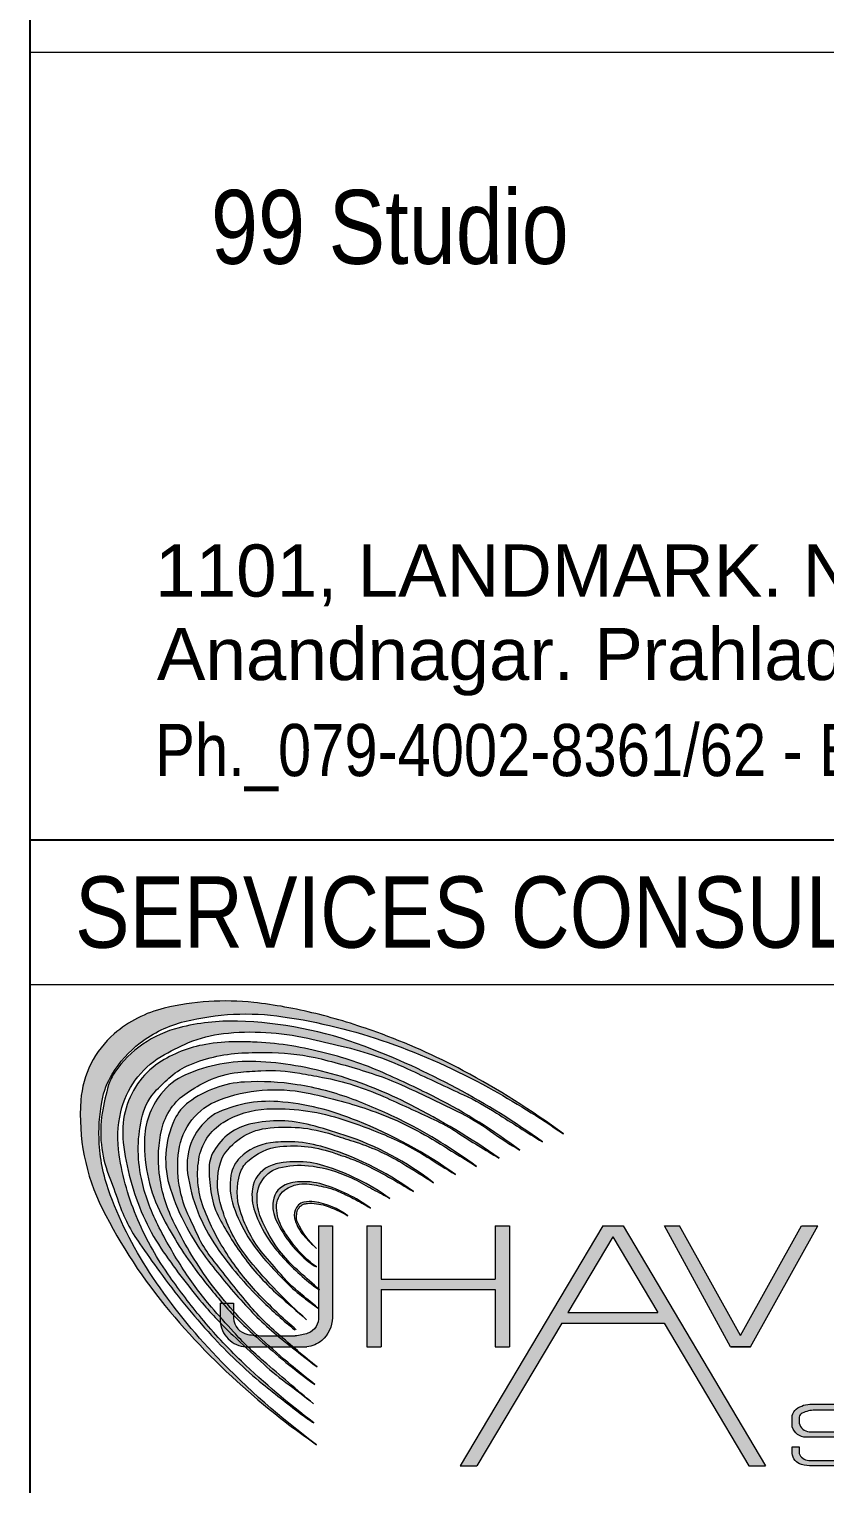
# Model space of a CAD drawing. Header units: millimetres. Extents: x 1112055 to 3390982, y -148532 to 766891.
# Drawn here: x 2366355 to 2370397, y 325210 to 332597 of the extents above; entities that cross this region are included whole.
import ezdxf

# ---------------------------------------------------------------- set-up
doc = ezdxf.new("R2010")
doc.units = ezdxf.units.MM
doc.layers.add('B TITLE BLOCK', color=250, linetype='Continuous', lineweight=0)
doc.layers.add('P_TITLE BLOCK TEXT', color=7, linetype='Continuous', lineweight=9)
doc.layers.add('FORMAT TEXT', color=7, linetype='Continuous')
doc.styles.add('SWINC', font='swissc.ttf')

msp = doc.modelspace()

# ---------------------------------------------------------------- hatches: boundary and pattern name
at = {"layer": 'P_TITLE BLOCK TEXT'}
h = msp.add_hatch(color=132, dxfattribs=at)
edge = h.paths.add_edge_path()
edge.add_arc((2366694.367027244, 323789.1583150023), 3983.460193533104, 53.40738024925768, 62.06814965141446)
edge.add_arc((2366940.301941746, 324253.024812797), 3458.430565851211, 62.06814965141255, 70.03317482809845)
edge.add_arc((2367054.212112738, 324566.555160007), 3124.848783258547, 70.03317482809624, 75.97859343030217)
edge.add_arc((2367241.559465906, 325316.7701676922), 2351.594886733707, 75.97859343029504, 83.7960061142994)
edge.add_arc((2367351.621572444, 326329.2517358941), 1333.1487206323, 83.79600611433271, 103.4628344697669)
edge.add_arc((2367181.63241636, 327039.3363484264), 603.0004684687026, 103.4628344698398, 130.8945988032239)
edge.add_arc((2367109.979457642, 327122.0705447602), 493.5514221663231, 130.8945988031885, 175.7468558291773)
edge.add_arc((2367669.375014667, 327080.469406942), 1054.491743312077, 175.746855829192, 206.5994891066179)
edge.add_arc((2369114.809383646, 327804.2729004358), 2671.022600495605, 206.5994891066208, 220.0351460704732)
edge.add_arc((2369905.798164763, 328468.8185514398), 3704.117065735641, 220.0351460704701, 229.4516176688158)
edge.add_arc((2370083.264028119, 328676.2494355321), 3977.10370338756, 229.451617668814, 235.2209120167644)
edge.add_arc((2370181.311063085, 328605.5925672086), 3976.832745074115, 223.75051035085, 233.4797225032668, ccw=False)
edge.add_arc((2369512.55823053, 327965.389587267), 3051.041080295484, 214.0067101927376, 223.7505103507841, ccw=False)
edge.add_arc((2368659.048627819, 327389.5446433934), 2021.441137930228, 200.6184789275923, 214.0067101927408, ccw=False)
edge.add_arc((2367602.719831803, 326992.1078869374), 892.8196333248831, 183.5449206794397, 200.6184789276088, ccw=False)
edge.add_arc((2367599.979232876, 326991.9381079256), 890.0737805561496, 169.3544634026401, 183.5449206794448, ccw=False)
edge.add_arc((2367120.180260644, 327082.1247857596), 401.8722948823189, 148.6346277784486, 169.3544634026329, ccw=False)
edge.add_arc((2367271.855373067, 326989.6676776243), 579.5057843296406, 127.5536660419794, 148.6346277784788, ccw=False)
edge.add_arc((2367293.122969399, 326962.0048937468), 614.399053971752, 103.94398023848731, 127.5536660419516, ccw=False)
edge.add_arc((2367456.893344015, 326302.4111044822), 1294.020053079352, 81.67138494385972, 103.9439802384972, ccw=False)
edge.add_arc((2367229.737404414, 324750.7392532551), 2862.230930090885, 70.63499127281801, 81.67138494385239, ccw=False)
edge.add_arc((2367064.982332143, 324281.9783179362), 3359.102189393192, 61.11113101054349, 70.6349912728283, ccw=False)
edge.add_arc((2366496.466927418, 323251.6413909812), 4535.879121727085, 55.4482390634318, 61.11113101054292, ccw=False)
h = msp.add_hatch(color=132, dxfattribs=at)
edge = h.paths.add_edge_path()
edge.add_arc((2366671.198853869, 323763.9242873878), 3922.043682215368, 54.2476176802861, 69.31180215863084)
edge.add_arc((2367358.495620679, 325583.936115879), 1976.58232265657, 69.31180215862862, 88.41161020678418)
edge.add_arc((2367383.342360636, 326479.9684488527), 1080.205559111655, 88.41161020676854, 104.299162341918)
edge.add_arc((2367257.002842518, 326975.6484019036), 568.6781505642957, 104.2991623419577, 145.1882889090288)
edge.add_arc((2367031.202763588, 327144.028982295), 287.315477425588, 147.0513518631134, 161.3344706506114)
edge.add_arc((2367802.585049858, 326920.8561517097), 1090.126543038868, 163.1975336048336, 170.9660011900473)
edge.add_arc((2367322.199208678, 326997.2340293514), 603.7068306457809, 170.9660011900535, 201.0952379920816)
edge.add_arc((2363318.985103677, 325452.9045113432), 3687.059631258864, 18.79786891564919, 21.095237992080513, ccw=False)
edge.add_arc((2367599.198875694, 326909.8304869352), 834.318834698895, 198.7978689156404, 215.0918986736582)
edge.add_arc((2377124.700755683, 333602.4534062278), 12475.89895105407, 215.091898673657, 215.8857887100316)
edge.add_arc((2369985.783412572, 328437.4371374868), 3664.455602311793, 215.8857887100279, 222.4444580678758)
edge.add_arc((2369135.088495908, 327659.4346066071), 2511.646086702557, 222.444458067876, 230.6113169813304)
edge.add_arc((2371039.893643504, 329979.3164259865), 5513.334662518874, 230.6113169813325, 233.3279145232606)
edge.add_arc((2368347.894243541, 326364.0475720576), 1005.893076036915, 233.3279145232798, 237.0330179159908)
edge.add_arc((2370493.10238084, 329045.0170447571), 4435.633177692659, 226.396320609743, 232.62480690978862, ccw=False)
edge.add_arc((2369127.345388525, 327611.015323871), 2455.316764194065, 219.3977118789385, 226.3963206098008, ccw=False)
edge.add_arc((2370186.292562674, 328480.7735189908), 3825.662864871654, 215.4741100902666, 219.3977118789339, ccw=False)
edge.add_arc((2368347.843076901, 327170.6732351247), 1568.173271201242, 203.2559197460728, 215.4741100902674, ccw=False)
edge.add_arc((2368160.908480119, 327090.3369141751), 1364.707136578497, 188.8184660672456, 203.2559197460744, ccw=False)
edge.add_arc((2367377.979991009, 326968.8747872829), 572.4129567869534, 166.8091135261326, 188.8184660672515, ccw=False)
edge.add_arc((2367256.025621489, 326997.4584618501), 447.1536469674936, 121.1077422017205, 166.8091135260995, ccw=False)
edge.add_arc((2367564.416958469, 326486.3884531991), 1044.060482625777, 112.4718728956214, 121.10774220173971, ccw=False)
edge.add_arc((2367416.303322772, 326844.4634891145), 656.5616046743648, 96.52507807220661, 112.4718728955431, ccw=False)
edge.add_arc((2367486.236758317, 326233.0450371825), 1271.966519154811, 77.10621375622361, 96.52507807220258, ccw=False)
edge.add_arc((2351275.508870267, 255417.9998311159), 73918.77185977327, 76.96954675787367, 77.10621375622361, ccw=False)
edge.add_arc((2367550.247251858, 325741.0870890351), 1737.031018516028, 64.59019371594559, 76.96954675787362, ccw=False)
edge.add_arc((2378920.577793853, 349676.3741813045), 24761.69319274042, 244.5901937159455, 245.2703384407892)
edge.add_arc((2367997.851163688, 325961.0105462101), 1348.159916429496, 57.15566881064939, 65.27033844077931, ccw=False)
edge.add_arc((2374741.870267474, 336407.9193227268), 11086.45695169324, 237.1556688106475, 238.5822244072819)
h = msp.add_hatch(color=132, dxfattribs=at)
edge = h.paths.add_edge_path()
edge.add_arc((2367096.120390289, 324578.5215071851), 2911.775350839467, 53.01612924513843, 62.88470590878565)
edge.add_arc((2366165.486715557, 322761.1002862614), 4953.612496852618, 62.88470590886767, 66.31099627690693)
edge.add_arc((2367433.440198527, 325651.0858184135), 1797.709708267341, 66.31099627691509, 76.9171029981941)
edge.add_arc((2367432.758432666, 325862.9458043157), 1592.245689761562, 75.16724703513815, 87.92433128887261)
edge.add_arc((2367422.659236271, 325584.2943191036), 1871.080128047284, 87.92433128887251, 90.44793256673738)
edge.add_arc((2367415.829332381, 326457.9005799141), 997.4471693601369, 90.44793256671844, 99.46315152081395)
edge.add_arc((2367352.68831576, 326836.7128676497), 613.4087112270604, 99.46315152081914, 123.6125298632298)
edge.add_arc((2367230.243253507, 327020.9200927371), 392.218532781908, 123.6125298633053, 145.7118384992442)
edge.add_arc((2367267.940594546, 326995.2161221629), 437.8450998726177, 145.7118384992209, 186.6728121483949)
edge.add_arc((2368130.546158474, 327096.1340398244), 1306.333893721601, 186.6728121483796, 203.6550427976609)
edge.add_arc((2367893.141329969, 326992.1427046626), 1047.152007033456, 203.6550427976902, 213.9289290409071)
edge.add_arc((2369696.86493325, 328205.5170561447), 3221.018643666438, 213.9289290409087, 220.1424188926592)
edge.add_arc((2368720.407103832, 327382.0269030012), 1943.675336275264, 220.1424188926511, 226.815272252253)
edge.add_arc((2213942.723345986, 162472.4689823026), 224222.8422631441, 46.765628140033584, 46.81527225225312, ccw=False)
edge.add_arc((2368506.264575551, 326868.1787727185), 1422.538090449784, 226.7656281400085, 233.4091527490843)
edge.add_arc((2364299.005986194, 321201.2092334444), 5635.476403496908, 51.60004897864178, 53.40915274908309, ccw=False)
edge.add_arc((2385263.287947782, 346386.269113183), 27135.19152041264, 229.2381174641755, 229.9402789040416, ccw=False)
edge.add_arc((2368701.248543315, 327173.1353547949), 1768.960857329216, 222.3327286225255, 229.2381174643248, ccw=False)
edge.add_arc((2372595.223098649, 330720.4476955814), 7036.451975558901, 220.9611253449949, 222.332728622525, ccw=False)
edge.add_arc((2368538.587004633, 327198.8971506439), 1664.5235843922, 212.7878394635956, 220.9611253449969, ccw=False)
edge.add_arc((2369275.230043101, 327673.4099433967), 2540.768616690681, 206.8507668105024, 212.7878394635885, ccw=False)
edge.add_arc((2367878.790487826, 326966.4638418008), 975.5797392282301, 192.1376993457801, 206.8507668105005, ccw=False)
edge.add_arc((2367610.978045257, 326908.8654895811), 701.6434791759563, 165.7026492173356, 192.137699345802, ccw=False)
edge.add_arc((2367209.446534163, 327011.1948164824), 287.2778851134993, 135.9985851138325, 165.702649217316, ccw=False)
edge.add_arc((2367854.889671484, 326387.8668205796), 1184.570832814299, 131.2171625217567, 135.9985851138116, ccw=False)
edge.add_arc((2367303.088977143, 327017.8028463138), 347.1322363702043, 112.3874090602524, 131.2171625218077, ccw=False)
edge.add_arc((2367479.753913883, 326588.9140921463), 810.9814180404866, 91.89429604946292, 112.38740906022659, ccw=False)
edge.add_arc((2367538.478621359, 324813.3458786782), 2587.520489368534, 88.85882096968459, 91.89429604946218, ccw=False)
edge.add_arc((2367567.34641948, 326262.5350342579), 1138.043839535631, 76.24362541447539, 88.85882096968322, ccw=False)
edge.add_arc((2366987.533133427, 323894.1750421402), 3576.344989708665, 71.62296314053322, 76.2436254144788, ccw=False)
edge.add_arc((2367693.493643398, 326019.213804306), 1337.110749537501, 65.54379506612321, 71.62296314056448, ccw=False)
edge.add_arc((2363924.347913227, 317731.7972318694), 10441.38079058424, 63.83661002077838, 65.5437950661219, ccw=False)
edge.add_arc((2367992.921904798, 326013.5853615155), 1214.175961963866, 54.49647087519293, 63.8366100207848, ccw=False)
edge.add_arc((2369926.538585463, 328724.0628110401), 2115.322719832321, 234.4964708751733, 239.3390621587317)
h = msp.add_hatch(color=132, dxfattribs=at)
edge = h.paths.add_edge_path()
edge.add_arc((2366446.096064135, 323548.9427903115), 4033.773154314036, 55.28720005186529, 62.77266649209104)
edge.add_arc((2367318.944498875, 325245.3310734275), 2126.000212606004, 62.77266649213992, 73.66009049672924)
edge.add_arc((2367396.998615385, 325511.566786735), 1848.55850675905, 73.66009049673525, 80.30206210325413)
edge.add_arc((2367443.274635766, 325782.3513365475), 1573.84821849152, 80.30206210324015, 87.71879765214183)
edge.add_arc((2367473.886234046, 326550.8007130212), 804.7893688882642, 87.71879765215539, 113.7335407099743)
edge.add_arc((2367281.135500168, 326989.2016675203), 325.886202976457, 113.7335407100428, 142.1411216385968)
edge.add_arc((2367336.159880052, 326946.4297454865), 395.5792420640497, 142.1411216386262, 179.0839824051902)
edge.add_arc((2367744.301606776, 326939.9040142251), 803.7731350379426, 179.083982405194, 206.9126001335007)
edge.add_arc((2368724.214038734, 327437.3129564378), 1902.701717843442, 206.9126001335146, 216.6660081225248)
edge.add_arc((2369459.47719602, 327984.6829612966), 2819.340050371053, 216.6660081225276, 221.4175533272257)
edge.add_arc((2368688.486689736, 327304.5434904638), 1791.227186650993, 221.4175533272245, 228.8969356126009)
edge.add_arc((2374271.540009652, 333703.8267310475), 10283.65383432578, 228.8969356125978, 229.84112364742)
edge.add_arc((2369270.544366867, 327777.3245396023), 2529.081915491992, 229.8411236474246, 234.6107852575575)
edge.add_arc((2370601.760776002, 329276.5313768138), 4527.439426858551, 226.7327607072961, 231.863239097975, ccw=False)
edge.add_arc((2368785.384563909, 327346.8303233283), 1877.350994427401, 216.012105859486, 226.7327607073685, ccw=False)
edge.add_arc((2368839.511980655, 327386.1736695088), 1944.266434588435, 205.6454571080764, 216.0121058594789, ccw=False)
edge.add_arc((2367783.384636194, 326879.1315859944), 772.7304162863592, 186.8155097429075, 205.6454571080976, ccw=False)
edge.add_arc((2367657.341390645, 326864.0672332473), 645.7901371294681, 166.8301474618921, 186.8155097428888, ccw=False)
edge.add_arc((2367326.903384164, 326941.3873582797), 306.4265005164199, 123.58637095542869, 166.8301474618788, ccw=False)
edge.add_arc((2367638.570690879, 326472.048178343), 869.8231422192868, 115.5585784403805, 123.58637095542551, ccw=False)
edge.add_arc((2367462.553524156, 326840.1069586442), 461.8411466159997, 95.85490133411099, 115.5585784403803, ccw=False)
edge.add_arc((2367632.880266469, 325179.1035341696), 2131.554767352607, 92.7148386940309, 95.85490133412219, ccw=False)
edge.add_arc((2367574.468053179, 326410.9514047378), 898.3227685459067, 80.06109503447539, 92.71483869401328, ccw=False)
edge.add_arc((2366228.938245235, 318732.2018753713), 8694.068069594936, 79.28571113577192, 80.06109503447573, ccw=False)
edge.add_arc((2367587.493909289, 325912.3390714278), 1386.53472061215, 65.80530353127023, 79.28571113577738, ccw=False)
edge.add_arc((2356763.944741458, 301822.8865122317), 27795.83121238532, 65.22654519456478, 65.80530353126977, ccw=False)
edge.add_arc((2368021.888199117, 326216.9836429231), 929.2485171971322, 56.83056846318078, 65.22654519454659, ccw=False)
edge.add_arc((2370764.842136825, 330413.5415172906), 4084.222764990106, 236.8305684631811, 240.3307255067283)
h = msp.add_hatch(color=132, dxfattribs=at)
edge = h.paths.add_edge_path()
edge.add_arc((2367107.232623248, 324771.8427060434), 2552.48137240284, 53.45077465836557, 63.24895756192379)
edge.add_arc((2367107.23262315, 324771.8427058609), 2552.481372617236, 63.24895756192669, 69.50129580793718)
edge.add_arc((2367488.662009519, 325792.0922819447), 1463.262581782933, 69.50129580793288, 81.0246655039673)
edge.add_arc((2367520.221881644, 325991.9101704573), 1260.967712613867, 81.02466550398422, 93.23353139608206)
edge.add_arc((2367478.728516327, 326726.3611113526), 525.3456058496182, 93.23353139606027, 126.5489646332064)
edge.add_arc((2367304.238813099, 326961.7494393975), 232.3365249089376, 126.5489646331453, 154.7327908248584)
edge.add_arc((2367526.653572692, 326856.770153837), 478.2815913069799, 154.7327908248444, 198.2173147103045)
edge.add_arc((2368234.821990449, 327089.8412477108), 1223.818071106319, 198.217314710292, 217.7196306197726)
edge.add_arc((2370108.872241277, 328539.2977911339), 3592.99274046108, 217.7196306197807, 222.3629290591741)
edge.add_arc((2368671.869299072, 327228.8377663087), 1648.183512646866, 222.3629290591775, 231.7364027694779)
edge.add_arc((2408275.435882559, 377441.2082522325), 65599.13843865412, 231.7364027694789, 231.9209567121595)
edge.add_arc((2375098.714286465, 334621.6193920524), 11435.33267655476, 229.1543371190405, 230.450308938883, ccw=False)
edge.add_arc((2368528.72173599, 327022.462108462), 1389.836494976476, 219.2765559648438, 229.1543371190196, ccw=False)
edge.add_arc((2374966.355531137, 332287.2069963973), 9706.12578861229, 217.5748957151375, 219.2765559648443, ccw=False)
edge.add_arc((2367673.893601576, 326676.3437274625), 504.9417552007695, 204.6714784584379, 217.5748957151727, ccw=False)
edge.add_arc((2363161.017524966, 324603.3737608248), 4461.26957391914, 24.67147845843877, 26.00574068750135)
edge.add_arc((2367709.270733019, 326822.269211273), 599.373099167453, 172.4000021791179, 206.0057406875469, ccw=False)
edge.add_arc((2367433.777066639, 326859.0279038152), 321.4379238213305, 110.8295050099585, 172.4000021790949, ccw=False)
edge.add_arc((2367605.044200823, 326408.8624492438), 803.0823650214962, 78.67766828734352, 110.8295050099347, ccw=False)
edge.add_arc((2367271.516266871, 324743.0973780807), 2501.909653197962, 71.27996263670212, 78.67766828735802, ccw=False)
edge.add_arc((2367533.745365796, 325516.9286515616), 1684.854612126302, 58.949448242059816, 71.27996263671179, ccw=False)
edge.add_arc((2361051.407001943, 314750.0351958341), 14252.53957596127, 57.89011606814972, 58.94944824206061, ccw=False)
h = msp.add_hatch(color=132, dxfattribs=at)
edge = h.paths.add_edge_path()
edge.add_line((2367704.366714338, 325992.809295459), (2367712.222737306, 325992.809295459))
edge.add_arc((2369551.055576611, 328128.1940713742), 2818.008934006757, 224.4152357703004, 229.2674421493873, ccw=False)
edge.add_arc((2368568.270979098, 327165.2682033833), 1442.112211008926, 214.3545270102474, 224.415235770344, ccw=False)
edge.add_arc((2368433.898906567, 327073.418283593), 1279.347774968426, 201.8986111304302, 214.3545270101991, ccw=False)
edge.add_arc((2367708.791233597, 326781.9472851377), 497.8514663811077, 171.2118722930004, 201.8986111306264, ccw=False)
edge.add_arc((2367482.841928815, 326816.8781459896), 269.2180187549518, 121.70418698987629, 171.2118722928182, ccw=False)
edge.add_arc((2367583.688191638, 326653.6208177317), 461.1110200759333, 92.64938196631499, 121.7041869898066, ccw=False)
edge.add_arc((2367611.276053414, 326057.428452085), 1057.941336808632, 72.56091565515271, 92.64938196650161, ccw=False)
edge.add_arc((2367059.494527684, 324300.8913940378), 2899.105449108695, 68.33645517902733, 72.56091565516198, ccw=False)
edge.add_arc((2367569.765791398, 325585.5250706976), 1516.839032757562, 57.85118426067561, 68.33645517893183, ccw=False)
edge.add_arc((2373061.28050517, 334323.2033923903), 8803.226679489228, 237.8511842608815, 238.9481287370371)
edge.add_arc((2367177.827450963, 324911.7713910356), 2301.832059219214, 54.31799968908161, 68.47983176015022)
edge.add_arc((2367526.728562426, 325893.9601214458), 1260.632292346154, 66.85630585585135, 85.85399925657502)
edge.add_arc((2367573.044913258, 326532.9127357219), 620.0031893132917, 85.85399925656004, 116.2518230928179)
edge.add_arc((2367464.544425471, 326830.1958785296), 307.2978177569635, 122.6386322867806, 188.0987234821168)
edge.add_arc((2368020.81134249, 326909.3517402319), 869.1683841737924, 188.098723482189, 214.7424679282329)
edge.add_arc((2368836.376016253, 327474.9702898273), 1861.67535177634, 214.7424679281972, 225.7640883251237)
edge.add_arc((2369267.544580077, 327917.7949939467), 2479.736877038893, 225.7640883252621, 230.9217965040516)
h = msp.add_hatch(color=132, dxfattribs=at)
edge = h.paths.add_edge_path()
edge.add_arc((2367484.474320153, 325551.5307104928), 1505.439449482451, 52.08510123109208, 71.80500871354096)
edge.add_arc((2366949.068046814, 323922.6033669586), 3220.100981110898, 71.80500871358414, 74.9371066186913)
edge.add_arc((2367619.895706871, 326415.2185124859), 638.795107484768, 74.93710661871977, 102.4675891183725)
edge.add_arc((2367544.759451292, 326755.0458665593), 290.7605007566669, 102.4675891185265, 150.025836448713)
edge.add_arc((2367449.404599706, 326810.0416994329), 180.6828492779287, 150.0258364487284, 181.2845138723814)
edge.add_arc((2368147.817676774, 326825.7020434454), 879.2714783019431, 181.2845138723712, 189.7474603923822)
edge.add_arc((2367671.091899749, 326743.8073273411), 395.5626702342156, 189.7474603924134, 208.0002640887348)
edge.add_arc((2368727.34531156, 327305.4334735427), 1591.846582213725, 208.0002640887402, 216.8454368057396)
edge.add_arc((2368409.920680281, 327067.5766754762), 1195.192762189753, 216.8454368057587, 228.6207560839325)
edge.add_arc((2393135.423837765, 355133.6444712367), 38599.13196526759, 228.6207560839334, 228.9060257595739)
edge.add_arc((2369566.962213766, 328066.5889332019), 2709.219633567363, 219.4514480692677, 228.2904279772956, ccw=False)
edge.add_arc((2368060.440457565, 326826.8508478868), 758.1793156614624, 200.0239070842857, 219.4514480692606, ccw=False)
edge.add_arc((2368057.417556786, 326825.7491733494), 754.961922947245, 192.3194102271649, 200.0239070842735, ccw=False)
edge.add_arc((2367660.118859039, 326738.9830455719), 348.2991435254065, 158.6643999725124, 192.3194102271357, ccw=False)
edge.add_arc((2367598.424366326, 326715.7436289606), 302.5186561086045, 97.73922979287607, 150.2835099228983, ccw=False)
edge.add_arc((2367659.330729767, 326267.581675252), 754.8003402998963, 71.77680479684773, 97.73922979255332, ccw=False)
edge.add_arc((2370400.872084484, 334594.664028207), 8011.974979766111, 251.7768047968465, 252.5678241103891)
edge.add_arc((2367652.692893074, 325842.4407603449), 1161.568555780685, 59.164841834613185, 72.56782411040768, ccw=False)
edge.add_arc((2365685.226251484, 322546.5846975867), 5000.004718090036, 56.98458129739669, 59.16484183460568, ccw=False)
h = msp.add_hatch(color=132, dxfattribs=at)
edge = h.paths.add_edge_path()
edge.add_arc((2367427.686885609, 325492.7102022258), 1489.032607925725, 53.79917193803185, 74.0576310209755)
edge.add_arc((2367672.453689388, 326349.5653824896), 597.9032187866062, 74.05763102096311, 88.70665562103672)
edge.add_arc((2367669.776697743, 326230.9935051917), 716.505311386046, 88.70665562101334, 97.13749609268346)
edge.add_arc((2367613.790227932, 326678.0939960364), 265.9131080437439, 97.13749609277471, 135.0369673458905)
edge.add_arc((2367541.025669425, 326750.7647194216), 163.0748125865799, 135.036967345854, 170.189861331595)
edge.add_arc((2367694.542308495, 326724.2198148625), 318.8695186263357, 170.1898613316225, 199.4159961851019)
edge.add_arc((2368151.881117049, 326885.4177640835), 803.7855573828866, 199.4159961850988, 211.5021791769233)
edge.add_arc((2368173.733129048, 326898.8098375076), 829.4147996524739, 211.5021791769072, 222.0730402201978)
edge.add_arc((2370118.467767434, 328654.3509657822), 3449.322711543688, 222.0730402201992, 224.6311614513895)
edge.add_arc((2368188.061475428, 326748.6398179331), 736.7218505060507, 224.6311614513929, 233.5458073493827)
edge.add_arc((2390461.666232168, 356900.0736146061), 38223.01839811681, 233.5458073493828, 233.6839679009711)
edge.add_arc((2355174.35646617, 311066.9586331605), 19648.43085715956, 49.92232914479866, 50.37208949815113)
edge.add_arc((2368000.829324201, 326556.1321112131), 462.0863169786884, 219.974673994025, 230.3720894981709, ccw=False)
edge.add_arc((2364137.338820884, 323317.1877301511), 4579.472923258155, 39.97467399401712, 41.74776493043341)
edge.add_arc((2367962.786483957, 326731.2622140753), 547.90012779421, 208.7369917656594, 221.7477649304244, ccw=False)
edge.add_arc((2368111.52068891, 326812.8166668869), 717.5261649955588, 197.3262203634033, 208.7369917656495, ccw=False)
edge.add_arc((2367728.881132147, 326693.4455937242), 316.6989160346759, 163.1950476221334, 197.3262203633385, ccw=False)
edge.add_arc((2367562.742726604, 326743.6214053204), 143.1489754879351, 133.2193021888979, 163.1950476221176, ccw=False)
edge.add_arc((2367658.493635537, 326641.7258557315), 282.973649939649, 96.02578422549658, 133.2193021890138, ccw=False)
edge.add_arc((2367694.80643034, 326297.7219377897), 628.8888340944637, 69.94961683806969, 96.02578422542621, ccw=False)
edge.add_arc((2368206.725935003, 327700.3702606764), 864.2568041357652, 249.949616838133, 253.9176478194578)
edge.add_arc((2367082.877925985, 324564.1727588925), 2469.568363915475, 66.92861449592073, 69.01444899371262, ccw=False)
edge.add_arc((2366787.3705959, 324250.5810219203), 2877.739961011551, 58.12212091341269, 63.96105235790469, ccw=False)
h = msp.add_hatch(color=132, dxfattribs=at)
edge = h.paths.add_edge_path()
edge.add_arc((2367509.683454396, 325714.3392426083), 1163.06680761905, 54.40415380801941, 72.89465886731801)
edge.add_arc((2367714.971578798, 326381.4174464691), 465.1151301466862, 72.89465886729917, 90.33272499461438)
edge.add_arc((2367715.602982935, 326272.6898608949), 573.8445490631908, 90.33272499457308, 97.0688833137382)
edge.add_arc((2367675.610527698, 326595.1963776759), 248.8678578257415, 97.06888331375157, 114.3860548472819)
edge.add_arc((2367632.650324251, 326689.9629233525), 144.8184596607532, 114.3860548472231, 172.3731700212582)
edge.add_arc((2367735.751022998, 326676.1572113485), 248.839379508821, 172.3731700214133, 199.3428935672428)
edge.add_arc((2368104.19326298, 326805.4935850767), 639.3231586482207, 199.3428935671713, 213.5415274181781)
edge.add_arc((2368160.00298991, 326842.4914367713), 706.282598990439, 213.5415274181662, 220.9844170734551)
edge.add_arc((2368526.708065808, 327161.0882383479), 1192.0567591417, 220.9844170734643, 232.4085544282516)
edge.add_arc((2367970.162960484, 326438.176442143), 279.7279152649368, 232.4085544282368, 239.7843643084275)
edge.add_arc((2364143.09354975, 322179.0085059219), 5452.396676139946, 47.46137804962913, 48.86303749327158)
edge.add_arc((2368240.817334908, 326870.2047622752), 776.4605653687595, 218.9083538298722, 228.8630374935168, ccw=False)
edge.add_arc((2368176.559315808, 326818.3396064766), 693.8827995620857, 201.7874292417053, 218.908353829849, ccw=False)
edge.add_arc((2367787.197187014, 326662.7049498553), 274.567865793023, 179.1340630967177, 201.7874292417289, ccw=False)
edge.add_arc((2367672.157168284, 326664.4437338255), 159.5147073016678, 133.6215333948957, 179.1340630967553, ccw=False)
edge.add_arc((2367660.98990661, 326676.1616922383), 143.327728501491, 104.9504250510499, 133.6215333947431, ccw=False)
edge.add_arc((2367729.604714612, 326419.1986033635), 409.2939310888989, 83.71208113015041, 104.9504250510513, ccw=False)
edge.add_arc((2367700.316360141, 326153.3941704751), 676.7071025154205, 67.91761218114061, 83.71208113019537, ccw=False)
edge.add_arc((2367636.348160642, 325995.7204680295), 846.8626989215098, 60.428290541117974, 67.91761218113157, ccw=False)
edge.add_arc((2369493.40462675, 329268.4926095778), 2916.074479500277, 240.4282905411152, 242.4768509611862)
edge.add_arc((2367637.817089967, 325707.4556463711), 1099.419183783679, 60.051972186282285, 62.476850961184596, ccw=False)
h = msp.add_hatch(color=132, dxfattribs=at)
edge = h.paths.add_edge_path()
edge.add_arc((2367622.113351362, 325974.3805260972), 789.1850772523284, 53.77482452011512, 73.4665214246601)
edge.add_arc((2367749.901965291, 326404.8638160761), 340.1351993901639, 73.46652142480097, 95.26531184417212)
edge.add_arc((2367742.136707603, 326489.1253660363), 255.5165960607991, 95.26531184429852, 106.5237001269413)
edge.add_arc((2367699.638112654, 326632.3805910336), 106.090393341055, 106.5237001272752, 172.3154988673843)
edge.add_arc((2367766.962399874, 326623.2965341466), 174.0247715138624, 172.3154988673656, 205.4996475874697)
edge.add_arc((2368165.068898969, 326813.1805878876), 615.0970314508708, 205.4996475874659, 218.9425185811772)
edge.add_arc((2368165.06889887, 326813.1805878171), 615.0970313326035, 218.942518581195, 230.59366212535)
edge.add_arc((2367889.663107949, 326477.9716967033), 181.2614053676459, 230.5936621254902, 245.3563809870639)
edge.add_arc((2368174.446956763, 326804.9050040257), 609.6041778823974, 218.8547993056137, 233.7616415748698, ccw=False)
edge.add_arc((2368174.446956819, 326804.9050040679), 609.6041779596701, 207.9136490482085, 218.8547993056819, ccw=False)
edge.add_arc((2367815.588024801, 326614.789512975), 203.4962698262796, 177.0418109073397, 207.9136490482355, ccw=False)
edge.add_arc((2367716.849495606, 326619.8919316215), 104.6259920806955, 121.2866366245847, 177.0418109073316, ccw=False)
edge.add_arc((2367748.812896262, 326567.2937411419), 166.1745795792854, 97.41777900959431, 121.28663662447741, ccw=False)
edge.add_arc((2367753.195790122, 326533.6291191074), 200.123313501466, 82.58222099040279, 97.41777900959949, ccw=False)
edge.add_arc((2367676.107309782, 325941.5192853651), 797.2302461439368, 75.64489222990318, 82.58222099042132, ccw=False)
edge.add_arc((2367790.625826594, 326388.9947031275), 335.3333526804784, 66.15815399286612, 75.64489222989062, ccw=False)
edge.add_arc((2367427.685400987, 325567.7236399105), 1233.226392979697, 62.2863653553668, 66.15815399288073, ccw=False)
edge.add_arc((2366996.805881039, 324747.4934109926), 2159.743953069265, 59.637484416533084, 62.286365355364296, ccw=False)
h = msp.add_hatch(color=132, dxfattribs=at)
edge = h.paths.add_edge_path()
edge.add_arc((2367753.251912559, 326284.2872208887), 362.1153457545043, 52.438876092928, 81.89911070127651)
edge.add_arc((2367782.984027851, 326493.1727097112), 151.1244783708109, 81.89911070123233, 102.2464079621247)
edge.add_arc((2367763.801435957, 326581.5490921131), 60.69021053417254, 102.246407961954, 161.9990718889675)
edge.add_arc((2367784.822879612, 326574.7184345627), 82.79358077163731, 161.9990718890791, 198.0009281112104)
edge.add_arc((2367921.841597436, 326619.2409685784), 226.8643448806049, 198.0009281109607, 220.6716531574946)
edge.add_arc((2368237.701814206, 326890.6518465201), 643.3154719086102, 220.6716531574818, 228.8148331923927)
edge.add_arc((2368098.231149292, 326713.1574642778), 418.0649431446379, 204.951368792315, 227.1815915671103, ccw=False)
edge.add_arc((2367775.461344805, 326562.9808299906), 62.06863955412713, 180.8823689892952, 204.9513687920795, ccw=False)
edge.add_arc((2367872.543491695, 326564.4760369555), 159.1622999357622, 171.9576228936544, 180.8823689892889, ccw=False)
edge.add_arc((2367769.491919315, 326579.0367235127), 55.08713401952993, 112.30779703257, 171.9576228936771, ccw=False)
edge.add_arc((2367772.745662749, 326571.1063514019), 63.65904443165784, 93.65673225922819, 112.30779703235879, ccw=False)
edge.add_arc((2367784.429665727, 326388.2833206826), 246.8550500846428, 72.28647651721627, 93.65673225906289, ccw=False)
edge.add_arc((2367696.981219459, 326114.4942543887), 534.2705743246206, 58.76836075444862, 72.28647651717381, ccw=False)
for color, points in [(256, [(2367824.434199352, 326044.9162931119), (2367824.434199352, 326521.5585121502), (2367896.475277518, 326521.5585121502), (2367896.475277518, 326054.3159683554, -0.1971644618703633), (2367841.863235364, 325938.3597881772, -0.1370125281294121), (2367764.803396371, 325906.4942576498), (2367457.335982291, 325906.4942576498, -0.1806806632645672), (2367366.667492712, 325946.513051019, -0.1938255351077862), (2367324.719098541, 326041.792392383), (2367324.719098541, 326127.7272160187), (2367393.401432514, 326127.7272160187), (2367393.401432514, 326052.7123888664, 0.3491660753473304), (2367465.636065422, 325969.7567925932, 0.0418260561423153), (2367539.2574612, 325962.4514692085), (2367707.069429952, 325962.4514692085, 0.0753803811725278), (2367770.814979217, 325975.5966768581, 0.2867859399539136)]), (7, [(2368794.337054506, 326521.5585121502), (2368722.295976339, 326521.5585121502), (2368722.295976339, 326250.3785996203), (2368142.465148591, 326250.3785996203), (2368142.465148591, 326521.5585121502), (2368070.424070423, 326521.5585121502), (2368070.424070423, 325906.4942576498), (2368142.465148591, 325906.4942576498), (2368142.465148591, 326196.7582626996), (2368722.295976339, 326196.7582626996), (2368722.295976339, 325906.4942576498), (2368794.337054506, 325906.4942576498)]), (7, [(2370361.046627582, 326521.5585121502), (2370278.15651515, 326521.5585121502), (2369968.684961334, 325964.6865287745), (2369659.213407532, 326521.5585121502), (2369582.489721742, 326521.5585121502), (2369918.134153276, 325906.4942576498), (2370019.235769393, 325906.4942576498)])]:
    msp.add_hatch(color=color, dxfattribs=at).paths.add_polyline_path(points)
h = msp.add_hatch(color=7, dxfattribs=at)
h.paths.add_polyline_path([(2369371.840671011, 326521.5585121502), (2369268.402735192, 326521.5585121502), (2368544.49274735, 325301.6385767091), (2368629.846294751, 325301.6385767091), (2369060.261518004, 326026.9664768654), (2369579.981888199, 326026.9664768654), (2370010.397111454, 325301.6385767091), (2370095.750658853, 325301.6385767091)])
h.paths.add_polyline_path([(2369320.121703094, 326464.8781309938), (2369548.163162793, 326080.5868137725), (2369092.080243412, 326080.5868137725)], flags=16)
h = msp.add_hatch(color=7, dxfattribs=at)
edge = h.paths.add_edge_path()
edge.add_line((2370536.229224457, 325528.5845757747), (2370536.229224457, 325558.1558249339))
edge.add_arc((2370486.244665638, 325525.6728161388), 59.61209592930301, 33.01826321564511, 89.55826277277895)
edge.add_line((2370486.704256576, 325585.2831403812), (2370345.438891146, 325585.2831403812))
edge.add_arc((2370352.988274202, 325411.4791824338), 173.9678389368518, 92.48714741873879, 114.0429537283691)
edge.add_arc((2370292.9568816, 325546.0403167565), 26.62311738437441, 114.0429537294062, 173.3691583151758)
edge.add_line((2370266.511852839, 325549.1145375172), (2370266.511852839, 325519.4523459462))
edge.add_arc((2370320.839629623, 325530.3802036546), 55.41593096085754, 191.3730973809643, 266.989319789544)
edge.add_line((2370317.929068293, 325475.040759886), (2370496.919393167, 325475.040759886))
edge.add_arc((2370501.938573173, 325392.8573800826), 82.33650516944768, 15.593509061330622, 93.49488039938291, ccw=False)
edge.add_line((2370581.244520742, 325414.990313995), (2370581.442419289, 325362.3326407754))
edge.add_arc((2370510.096980373, 325380.9952648681), 73.7459503464845, 286.83610795885704, 345.3409580231924, ccw=False)
edge.add_arc((2370459.176403711, 325602.3833268406), 300.7867341324682, 270.9573158560145, 283.9044309719972, ccw=False)
edge.add_line((2370464.201808976, 325301.6385767091), (2370332.774330086, 325301.6385767091))
edge.add_arc((2370337.381801147, 325536.5135247555), 234.9201353807048, 255.2817551210301, 268.87619010347515, ccw=False)
edge.add_arc((2370293.390143795, 325369.0445821248), 61.76958625978331, 183.4260365920886, 255.2817551212632, ccw=False)
edge.add_line((2370231.730953705, 325365.353232165), (2370231.730953705, 325398.6520433626))
edge.add_line((2370231.730953705, 325398.6520433578), (2370266.511852845, 325398.6520433578))
edge.add_line((2370266.511852839, 325398.6520433578), (2370266.511852839, 325365.3329738437))
edge.add_arc((2370313.003932747, 325380.9913996741), 49.0581266755073, 198.6134072769036, 234.8504137460179)
edge.add_arc((2370320.106262316, 325391.0784246089), 61.3947047079909, 234.8504137462263, 265.2644397945826)
edge.add_line((2370315.037696699, 325329.8933005409), (2370484.405069408, 325329.8933005409))
edge.add_arc((2370478.324060323, 325406.127440432), 76.47628885806446, 274.5606862053867, 333.2673842339913)
edge.add_line((2370546.626216805, 325371.7263041645), (2370547.014249887, 325401.9521313446))
edge.add_arc((2370499.511997424, 325395.2354551941), 47.97476135589245, 8.048099003175661, 64.75619501759226)
edge.add_arc((2370475.836625122, 325345.022411609), 103.4893810565336, 64.75619501777959, 84.27045226384784)
edge.add_line((2370486.168269316, 325447.994782265), (2370302.419639987, 325447.994782265))
edge.add_arc((2370299.8720987, 325518.8105905593), 70.86161633796074, 195.9277156249536, 272.0602807550699, ccw=False)
edge.add_line((2370231.730953705, 325499.3644333872), (2370231.730953705, 325557.7011128643))
edge.add_arc((2370283.054545397, 325548.3572210135), 52.16722514790995, 127.42578174409411, 169.6818301060569, ccw=False)
edge.add_arc((2370327.80862475, 325489.8758723524), 125.80821754087, 88.3567074096274, 127.42578174509751, ccw=False)
edge.add_line((2370331.416418746, 325615.6323490193), (2370487.273535256, 325615.6323490193))
edge.add_arc((2370487.86644845, 325511.269707815), 104.3643254425323, 45.300427081282805, 90.32550976596679, ccw=False)
edge.add_arc((2370528.815440001, 325552.6503941834), 46.14765159639204, 1.8933564716198816, 45.30042708078719, ccw=False)
edge.add_line((2370574.937897464, 325554.1750798527), (2370574.937897464, 325528.5845757726))
edge.add_line((2370574.937897464, 325528.5845757747), (2370536.229224463, 325528.5845757747))

# ---------------------------------------------------------------- linework, layer by layer
at = {"layer": 'B TITLE BLOCK', "color": 250, "lineweight": 0}
for p, q in [((2378433.023316127, 332477.8737958607), (2366359.829623605, 332477.8737958607)), ((2378433.023316127, 327743.6920429475), (2366359.829623605, 327743.6920429475))]:
    msp.add_line(p, q, dxfattribs=at)
at = {"layer": 'B TITLE BLOCK', "color": 250, "lineweight": 0, "const_width": 10.06687975374391}
for points in [[(2366359.829623605, 305452.4337778781), (2378433.023316127, 305452.4337778781), (2378433.023316127, 383882.1777064981), (2366359.829623605, 383882.1777064981)], [(2378433.023316127, 333214.5573409048), (2366359.829623605, 333214.5573409048), (2366359.829623605, 328480.375587992), (2378433.023316127, 328480.375587992)], [(2378433.023316127, 305452.4337778781), (2366359.829623605, 305452.4337778781), (2366359.829623605, 328480.375587992), (2378433.023316127, 328480.375587992)]]:
    msp.add_lwpolyline(points, close=True, dxfattribs=at)
at = {"layer": 'P_TITLE BLOCK TEXT', "color": 132}
for points in [[(2369068.993131214, 326987.4556713834, 0.0378077344590599), (2368560.30352006, 327308.5668048259, 0.0347679777517854), (2368121.272959048, 327503.5708338649, 0.0259476034711019), (2367811.31421236, 327598.2999264661, 0.0341231325262742), (2367495.693160505, 327654.592782126, 0.0860239859578199), (2367041.245117676, 327625.767053052, 0.1202685463825944), (2366786.866366482, 327495.1535605229, 0.1982422965544351), (2366617.787218447, 327158.6739051479, 0.1354391661309318), (2366726.492544579, 326608.3195532779, 0.0586913647724932), (2367069.740919736, 326086.1178695174, 0.0411102443579723), (2367497.788971686, 325654.2182311857, 0.0251786142158179), (2367814.66909732, 325409.6256574689, -0.0424772162099488), (2367308.61490038, 325855.5352152449, -0.0425409834133469), (2366983.330369138, 326258.9728448532, -0.058483720823887), (2366767.088856792, 326677.7072329389, -0.0746355753155785), (2366711.608493885, 326936.9038918121, -0.0619967981424928), (2366725.22465376, 327156.3636569114, -0.0906544603941746), (2366777.035363271, 327291.2967743229, -0.0922433481412321), (2366918.644131384, 327449.0898939172, -0.1033826611895562), (2367145.069328683, 327558.2987114075, -0.09748963543525802), (2367644.332638909, 327582.7838660317, -0.0481926094262887), (2368178.81033814, 327451.0404334362, -0.041579616785334), (2368687.805900689, 327223.0684532771, -0.0247140572276785), (2369068.993131214, 326987.4556713834, 0.3374903865144703)], [(2368962.783910012, 326946.8576161904, 0.0658247287167134), (2368056.786868176, 327433.0621288741, 0.0835321098018171), (2367413.28466583, 327559.7589416278, 0.0694337833072887), (2367116.547957203, 327526.7085294045, 0.1803299053549353), (2366790.099576236, 327300.2961785308, 0.0624026744664062), (2366758.999219617, 327235.9823085797, 0.0339093221289556), (2366725.981156068, 327092.0283916508, 0.1322262159305749), (2366758.950725867, 326779.9483096461, -0.0100244993983427), (2366809.381568109, 326640.9875242489, 0.0712161484653518), (2366916.533331226, 326430.1892956783, 0.0034640126136177), (2367016.888917421, 326289.4379899073, 0.0286254085562181), (2367281.66472601, 325964.3869984265, 0.0356497353499514), (2367541.253468052, 325718.2865007666, 0.0118539480662082), (2367747.140244818, 325557.2542196811, 0.0161679718986353), (2367800.53185018, 325520.1190853118, -0.0271835911207152), (2367433.996782124, 325833.0527512243, -0.0305466870762123), (2367229.977455107, 326052.6266246706, -0.0171216152086295), (2367070.757524821, 326260.6073577441, -0.0533624770165587), (2366907.08322428, 326551.4976093198, -0.0630787383131954), (2366812.333514189, 326881.1214035634, -0.0963302348745512), (2366820.670028578, 327099.4971393805, -0.2020957094585242), (2367025.00412403, 327380.3101977796, -0.0376989324376342), (2367165.345883025, 327451.170588262, -0.0696935291840665), (2367341.692919823, 327496.7720269211, -0.08493413319410499), (2367770.068965768, 327472.939429393, -0.0005963223456894), (2367941.893741078, 327433.3901903608, -0.0540677109372014), (2368295.589430769, 327310.0809690695, 0.0029676999220204), (2368561.836803876, 327185.5330482234, -0.0354217290813857), (2368729.037040005, 327093.6633502695, 0.0062246034213168), (2368962.783910012, 326946.8576161904, 0.2812547078595315)], [(2368847.815838056, 326904.4619088398, 0.043086421605769), (2368423.256690117, 327170.2670455204, 0.0149511259026391), (2368155.709684832, 327297.320001128, 0.0463109359686594), (2367840.370778368, 327402.1334186759, 0.0557208411864009), (2367490.428503984, 327454.146765665, 0.0110117328820507), (2367408.031471467, 327455.3172676704, 0.039356614906263), (2367251.835787015, 327441.7740335339, 0.1057632666975337), (2367013.121394841, 327347.5597656912, 0.0967263996622754), (2366906.186530984, 327241.8785006957, 0.1806536101083485), (2366833.061501147, 326944.3387636315, 0.0742348756008501), (2366933.97344277, 326571.9947664409, 0.0448583382406841), (2367024.287298402, 326407.6600294042, 0.0271181085348288), (2367234.575543167, 326128.9593125941, 0.0291240456547083), (2367390.247495249, 325964.7939551392, -0.000216613306503), (2367531.848328023, 325831.7775013224, 0.0289959667696879), (2367658.294426872, 325726.0048605009, -0.0078938682839309), (2367799.465869645, 325617.6982121101, -0.0030637668376843), (2367546.264193735, 325833.2720531948, -0.0301395640770061), (2367393.550359655, 325981.8553813192, -0.0059848197593682), (2367281.614468857, 326107.7240171232, -0.0356778139557991), (2367139.252725254, 326297.5080351327, -0.0259111629145397), (2367008.391932847, 326525.8254604695, -0.064286207524478), (2366925.019735357, 326761.3366146169, -0.1158589328579628), (2366931.066463608, 327082.139298943, -0.1303390755169017), (2367002.801045734, 327210.7599070755, -0.0208659192464267), (2367074.35840528, 327278.9218135111, -0.0823456686396722), (2367170.87769596, 327338.7716402147, -0.0896571554847293), (2367452.946371453, 327399.452318305, -0.0132455331616544), (2367590.011717192, 327400.3531501939, -0.0550998340812782), (2367837.966370676, 327367.9347912263, -0.0201641747863743), (2368115.042836283, 327288.1351708592, -0.0265315974663756), (2368247.05425284, 327236.3562808508, -0.0074491377742839), (2368528.291481153, 327103.3572107241, -0.040776622862886), (2368698.058358576, 327002.0214232673, 0.0211329357104282), (2368847.815838056, 326904.4619088398, 0.0357585835746127)], [(2368743.181340783, 326864.7722630476, 0.0326731279666143), (2368291.636750283, 327135.7666549832, 0.0475411173020524), (2367917.063183906, 327285.4612022726, 0.028989184821796), (2367708.395511703, 327333.7085281667, 0.032372915663399), (2367505.920048958, 327354.9522926186, 0.1140007725764905), (2367149.971604722, 327287.5267415938, 0.1245901757297047), (2367023.840274321, 327189.2041276147, 0.1626044224819583), (2366940.631192121, 326952.7538083065, 0.1220255604088077), (2367027.57870065, 326576.0915234463, 0.0425829814271896), (2367197.999802674, 326301.1158200499, 0.020735498146104), (2367345.23031757, 326119.572118317, 0.0326465525161286), (2367510.906086922, 325954.8032346858, 0.004119820799626), (2367639.515888185, 325844.4506593446, 0.0208145799941925), (2367805.882913717, 325715.5238307622, -0.022389675201528), (2367498.644224884, 325979.8094543691, -0.0468118300396772), (2367266.808889855, 326243.0302153355, -0.0452639128963585), (2367086.776328984, 326544.6930078031, -0.0823465204409323), (2367016.114781032, 326787.4295379771, -0.0874243059163749), (2367028.536231555, 327011.2031333859, -0.1909581712653705), (2367157.390264915, 327196.6568288661, -0.0350421856114033), (2367263.299706632, 327256.7544846345, -0.08618596102083201), (2367415.441314606, 327299.5388735379, -0.0137019653371288), (2367531.918864375, 327308.2659332217, -0.0552685441289128), (2367729.516738785, 327295.7924648001, -0.003383263408553), (2367845.266882484, 327274.7015877088, -0.0588873011385996), (2368155.749361528, 327177.0778873378, -0.0025253150053563), (2368411.272564934, 327060.7150115193, -0.0366507569753303), (2368530.295595083, 326994.8169968089, 0.0152735036876985), (2368743.181340783, 326864.7722630476, -0.0629201268127008)], [(2368627.268963483, 326822.3671952462, 0.0427787047400142), (2368256.141979302, 327051.1339222003, 0.027287742068318), (2368001.076368671, 327162.7012370489, 0.0503225994842608), (2367716.944516832, 327237.4380814384, 0.0533216756531712), (2367449.095968675, 327250.870327392, 0.1463986527442502), (2367165.880195851, 327148.3965766436, 0.1235988267382037), (2367094.13062475, 327060.9200499511, 0.1920471537135765), (2367072.344592608, 326707.2488135693, 0.0853008975579228), (2367266.764804638, 326341.1116862914, 0.0202629840465903), (2367454.040566527, 326118.2514033733, 0.0409223150488822), (2367651.1817181, 325934.7335381302, 0.0008052686608892), (2367817.298339611, 325804.1472354554, -0.0056548040903698), (2367619.735733362, 325971.0868520467, -0.0431266584004961), (2367452.850265683, 326142.6064031572, -0.0074250299723591), (2367273.698527443, 326368.4312743475, -0.05636134465456299), (2367215.044910677, 326465.5735801433, 0.0058218830204563), (2367170.584088411, 326559.4673640103, -0.1476927376582874), (2367115.162799712, 326901.5401111875, -0.2753073985482439), (2367319.477497667, 327159.4575085532, -0.1412164961649753), (2367762.712024885, 327196.3153953084, -0.0322897952717829), (2368074.4897276, 327112.6512462368, -0.0538539916416642), (2368402.783515699, 326960.3647457497, -0.0046222414945836), (2368627.268963483, 326822.3671952462, 0.2877834347585102)], [(2368520.454011416, 326781.473171538, 0.0618714180204724), (2368022.205542872, 327053.1392872124, 0.0830834583273782), (2367617.870047017, 327151.2934130933, 0.1334188230944892), (2367298.806821486, 327088.9679701919, 0.293652777238914), (2367160.311351339, 326786.9040155704, 0.1167818544853694), (2367306.596679189, 326414.0224610866, 0.0481279993468495), (2367537.644652253, 326141.1292349886, 0.0225085474431012), (2367704.366714338, 325992.809295457, 0.0225085474431012)], [(2367712.2227373, 325992.809295457, -0.0211749082530986), (2367538.189545523, 326156.0012073081, -0.043926342878963), (2367377.718476798, 326351.4670185521, -0.0544027619906699), (2367246.862092924, 326596.2659679115, -0.1347021090596448), (2367216.784513312, 326858.0095606955, -0.2194420265183996), (2367341.358753878, 327045.9214886834, -0.1274590775205473), (2367562.373813433, 327114.2389568741, -0.0878776383850687), (2367928.332246878, 327066.7426956723, -0.0184347739781928), (2368129.715277951, 326995.2261822016, -0.0457825723813956), (2368376.906375488, 326869.7854527063, 0.0047863597552386), (2368520.454011416, 326781.473171538)], [(2368409.552359798, 326739.208510496, 0.0862573058725624), (2367954.550606658, 326981.6972116052, 0.0136672061166786), (2367785.905257144, 327032.0653480695, 0.1207055387438532), (2367481.987948484, 327038.9497362665, 0.210542789138445), (2367292.88794035, 326900.3125550229, 0.1372438025577422), (2367268.767155152, 326805.9913106026, 0.0369433634655682), (2367281.239744529, 326676.8362653413, 0.0798117001863243), (2367321.831648207, 326558.1002925552, 0.0386135205255411), (2367453.460405081, 326350.869286948, 0.0514247822645962), (2367619.850354929, 326170.7630829144, 0.0012447244168385), (2367764.369164434, 326044.0832295286, -0.038586459038392), (2367475.002205125, 326345.0854202408, -0.0849722655356074), (2367348.093211502, 326567.2409949788, -0.0336298788593933), (2367319.839878137, 326664.6694630972, -0.1479124227632604), (2367335.690276776, 326865.7047421802, -0.2333710190312352), (2367557.685791553, 327015.5067117745, -0.1137695312047775), (2367895.37149412, 326984.5254047503, 0.0034514865725245), (2368000.671678153, 326950.6610791023, -0.0585483046381864), (2368248.077911562, 326839.8164115096, -0.0095134682247128), (2368409.552359798, 326739.208510496, -24.13060834643169)], [(2368307.135348895, 326694.2877102853, 0.0886251486592538), (2367836.67996406, 326924.4723225542, 0.0640056179999628), (2367685.94908301, 326947.3162782596, 0.03680308393207701), (2367580.750294969, 326941.94650002, 0.1668917192826076), (2367425.639988536, 326866.0016021652, 0.1545977211956719), (2367380.33537523, 326778.5500366892, 0.1282188623102261), (2367393.806935611, 326618.2197893753, 0.0527848638077346), (2367466.557241105, 326465.4148982231, 0.0461568189529663), (2367558.065806116, 326343.0377103369, 0.0111623731079593), (2367663.77774607, 326231.0631026919, 0.0389171099998293), (2367750.316143796, 326156.0707420824, 0.0006028392034238), (2367824.51685291, 326101.3950156239, 0.0019624522720053), (2367706.111015799, 326200.23200862, -0.0453984340430716), (2367646.719412507, 326259.2652474907, 0.0077367230542679), (2367554.007321104, 326366.441510101, -0.0568312736229374), (2367482.367963048, 326467.8374718675, -0.0498300647248411), (2367426.552552511, 326599.1289284506, -0.1500361842849378), (2367425.706998054, 326785.0078558025, -0.1315448342799971), (2367464.715360777, 326847.9394992889, -0.1637272385578025), (2367628.788191664, 326923.1360068738, -0.1142722782360999), (2367910.418660116, 326888.4947638484, 0.0173155316083623), (2367967.310631646, 326869.936557114, -0.0091014212050896), (2368050.646679259, 326836.2184327706, -0.0254826583343135), (2368307.135348895, 326694.2877102853, 0.2674090474435545)], [(2368186.662796841, 326660.0788309158, 0.0808555614879386), (2367851.775623807, 326825.9584879567, 0.076235091835405), (2367712.2706022, 326846.524734111, 0.0294005021726188), (2367644.984218392, 326842.1725705295, 0.0757045452128587), (2367572.857277858, 326821.8612852101, 0.2585576043595901), (2367489.113001129, 326709.1833065954, 0.1182238451661592), (2367500.957817026, 326593.7364176896, 0.0620326123854331), (2367571.326639145, 326452.2411789963, 0.0324871545004376), (2367626.838743407, 326379.2733500281, 0.0498885296752057), (2367799.521417018, 326216.5254321598, 0.0321941576335811), (2367829.388269308, 326196.4530611823, 0.0061159693252056), (2367730.01402002, 326285.4219110665, -0.04346283786959899), (2367636.613317543, 326382.528112257, -0.0748434044459511), (2367532.242449863, 326560.7952107238, -0.0991671255190659), (2367512.660678519, 326666.8544596105, -0.2012382216097725), (2367562.109302138, 326779.9184453412, -0.1257580476923183), (2367624.013762753, 326814.6376921082, -0.0929359445441508), (2367774.432520473, 326826.0302513979, -0.0690256846953194), (2367954.717248781, 326780.4609057243, -0.0326899674157771), (2368054.285473011, 326732.2697425202, 0.008938769126621999), (2368145.866337762, 326682.447186589, -0.0105809244852863), (2368186.662796841, 326660.0788309158, 0.2674631456662095)], [(2368088.490310558, 326611.0167001279, 0.0861332994782758), (2367846.69612519, 326730.9356555201, 0.0954030405384921), (2367718.688527973, 326743.5637942135, 0.0491635389572747), (2367669.464738969, 326734.0896814718, 0.2952256015960093), (2367594.500473908, 326646.5667982675, 0.1458135876133915), (2367609.889741174, 326548.3779050064, 0.058722950402828), (2367686.660618403, 326426.5672472217, 0.0508815456507128), (2367774.595470053, 326337.917650751, 0.0645037509785817), (2367814.082019737, 326313.2197735623, -0.0651352501828114), (2367699.724831369, 326422.4704902025, -0.0477760747642967), (2367635.767704632, 326519.5247015898, -0.1355245012776395), (2367612.362921815, 326625.2913865853, -0.2481936434219211), (2367662.515145472, 326709.3032095153, -0.1045257321731676), (2367727.359208307, 326732.0776304314, -0.0648229006811226), (2367779.032371936, 326732.0776304314, -0.0302790554474279), (2367873.765329648, 326713.8581828469, -0.0414173624517564), (2367926.172071282, 326695.7122816425, -0.0168954722847046), (2368001.200700758, 326659.4779791617, -0.0115584381538426), (2368088.490310558, 326611.0167001279, 0.2713427579649704)], [(2367974.000122354, 326571.3373062555, 0.1292572443067797), (2367804.279975264, 326642.789188041, 0.0890158363822806), (2367750.928046598, 326640.8582608925, 0.2667928355694153), (2367706.081919546, 326600.3043335452, 0.1583927428078929), (2367706.081919546, 326549.1325355764, 0.0992436134514281), (2367749.774777345, 326471.3882026253, 0.0355462858241944), (2367814.082019737, 326406.5020079996, -0.0973029966119453), (2367719.185809222, 326536.7972452483, -0.105408639215612), (2367713.400065449, 326562.0249955695, -0.0389612472479371), (2367714.946574825, 326586.7437157047, -0.2663122384852122), (2367748.581831384, 326630.001030203, -0.0815607555498685), (2367768.685571694, 326634.635790229, -0.0935165208470893), (2367859.537266973, 326623.4348973004, -0.0590524061717162), (2367974.000122354, 326571.3373062555, 6.405517602284127)]]:
    msp.add_lwpolyline(points, format="xyb", dxfattribs=at)
at = {"layer": 'P_TITLE BLOCK TEXT'}
for points in [[(2367824.434199352, 326521.5585121483), (2367896.475277518, 326521.5585121483)], [(2367824.434199352, 326521.5585121483), (2367824.434199352, 326044.9162931234)], [(2367896.475277518, 326521.5585121483), (2367896.475277518, 326054.3159683534)], [(2369268.402735192, 326521.5585121483), (2369371.840671011, 326521.5585121483)], [(2369320.121703094, 326464.8781309917), (2369092.080243412, 326080.5868137703)], [(2369320.121703094, 326464.8781309917), (2369548.163162793, 326080.5868137703)], [(2368142.465148591, 326196.7582626971), (2368142.465148591, 325906.4942576474)], [(2367324.719098541, 326127.7272160164), (2367324.719098541, 326041.7923923811)], [(2367324.719098541, 326127.7272160164), (2367393.401432514, 326127.7272160164)], [(2367393.401432514, 326127.7272160164), (2367393.401432514, 326052.7123888643)], [(2369092.080243412, 326080.5868137703), (2369548.163162793, 326080.5868137703)], [(2369060.261518004, 326026.9664768634), (2369579.981888199, 326026.9664768634)], [(2367457.335982291, 325906.4942576474), (2367764.803396371, 325906.4942576474)], [(2367539.2574612, 325962.4514692065), (2367707.069429952, 325962.4514692065)], [(2368070.424070423, 325906.4942576474), (2368142.465148591, 325906.4942576474)], [(2368544.49274735, 325301.6385767069), (2368629.846294737, 325301.6385767069)]]:
    msp.add_lwpolyline(points, dxfattribs=at)
at = {"layer": 'P_TITLE BLOCK TEXT', "color": 7}
for points in [[(2368070.424070423, 326521.5585121483), (2368142.465148591, 326521.5585121483)], [(2368070.424070423, 326521.5585121483), (2368070.424070423, 325906.4942576474)], [(2368142.465148591, 326521.5585121483), (2368142.465148591, 326250.3785996183)], [(2369268.402735192, 326521.5585121483), (2368544.49274735, 325301.6385767069)], [(2368722.295976339, 326521.5585121483), (2368794.337054506, 326521.5585121483)], [(2368722.295976339, 326521.5585121483), (2368722.295976339, 326250.3785996183)], [(2368794.337054506, 326521.5585121483), (2368794.337054506, 325906.4942576474)], [(2369371.840671011, 326521.5585121483), (2370095.750658853, 325301.6385767069)], [(2369582.489721742, 326521.5585121483), (2369659.213407532, 326521.5585121483)], [(2370019.235769393, 325906.4942576474), (2369918.134153276, 325906.4942576474), (2369582.489721742, 326521.5585121483)], [(2369968.684961334, 325964.6865287722), (2369659.213407532, 326521.5585121483)], [(2369968.684961334, 325964.6865287722), (2370278.15651515, 326521.5585121483)], [(2370019.235769393, 325906.4942576474), (2370361.046627582, 326521.5585121483)], [(2370278.15651515, 326521.5585121483), (2370361.046627582, 326521.5585121483)], [(2368142.465148591, 326250.3785996183), (2368722.295976339, 326250.3785996183)], [(2368142.465148591, 326196.7582626971), (2368722.295976339, 326196.7582626971)], [(2368722.295976339, 326196.7582626971), (2368722.295976339, 325906.4942576474)], [(2369060.261518004, 326026.9664768634), (2368629.846294737, 325301.6385767069)], [(2369579.981888199, 326026.9664768634), (2370010.397111454, 325301.6385767069)], [(2368722.295976339, 325906.4942576474), (2368794.337054506, 325906.4942576474)], [(2369918.134153276, 325906.4942576474), (2370019.235769393, 325906.4942576474)], [(2370010.397111454, 325301.6385767069), (2370095.750658853, 325301.6385767069)]]:
    msp.add_lwpolyline(points, dxfattribs=at)
at = {"layer": 'P_TITLE BLOCK TEXT'}
for points in [[(2367393.401432514, 326052.7123888643, 0.3491660753473304), (2367465.636065422, 325969.7567925908, 0.0418260561459496), (2367539.2574612, 325962.4514692065, 1.512039404166066)], [(2367824.434199352, 326061.391057779, -0.3416182657188147), (2367770.814979217, 325975.5966768559, -0.0753803811704177), (2367707.069429952, 325962.4514692065, 0.5951824844785777)], [(2367896.475277518, 326054.3159683534, -0.1971644618703633), (2367841.863235364, 325938.3597881748, -0.1370125281279623), (2367764.803396371, 325906.4942576474, -0.1814185387699724)], [(2367324.719098541, 326041.7923923811, 0.1938212062577693), (2367366.665828665, 325946.5146748524, 0.1806849020309176), (2367457.335982291, 325906.4942576474, 1.412867970231708)]]:
    msp.add_lwpolyline(points, format="xyb", dxfattribs=at)
at = {"layer": 'P_TITLE BLOCK TEXT', "color": 7}
for points in [[(2370486.168269316, 325447.9947822631), (2370302.419639985, 325447.9947822631, -0.3449747456290864), (2370231.730953705, 325499.3644333851), (2370231.730953705, 325557.7011128684, -0.1864948836794344), (2370251.350788323, 325589.7853656382, -0.172141735516322), (2370331.416418746, 325615.6323490168), (2370487.273535254, 325615.6323490168, -0.1990261439851543)], [(2370486.704256576, 325585.2831403791), (2370345.438891147, 325585.2831403791, 0.0943332803251045), (2370282.110053866, 325570.3536198514, 0.2648005950274), (2370266.511852839, 325549.1145375152), (2370266.511852839, 325519.4523459421, 0.342455608626355), (2370317.929068293, 325475.0407598838), (2370496.919393169, 325475.0407598838, -0.3536343318604639)], [(2370464.201808976, 325301.6385767069), (2370332.774330091, 325301.6385767069, -0.0593865794242292), (2370277.696595675, 325309.3018475565, -0.324223828793496), (2370231.730953705, 325365.3532321627), (2370231.730953705, 325398.6520433549), (2370266.511852839, 325398.6520433549), (2370266.511852839, 325365.3329738361, 0.1594446921200951), (2370284.760526616, 325340.8789352312, 0.1334907776809275), (2370315.037696699, 325329.8933005384), (2370484.405069409, 325329.8933005384, 0.2619100095917326)]]:
    msp.add_lwpolyline(points, format="xyb", dxfattribs=at)

# ---------------------------------------------------------------- texts
at = {"layer": 'FORMAT TEXT', "lineweight": 0, "style": 'SWINC'}
msp.add_text('99 Studio', height=375.4877547941842, dxfattribs=at).set_placement((2367278.500600745, 331404.9373535932))
at = {"layer": 'FORMAT TEXT', "style": 'SWINC'}
msp.add_text('SERVICES CONSULTANT', height=362.1958107754754, dxfattribs=at).set_placement((2366588.487582863, 327932.8385021004))
at = {"layer": 'P_TITLE BLOCK TEXT', "lineweight": 0, "char_height": 264.859675037774, "attachment_point": 7, "style": 'SWINC'}
for s, insert in [('\\A1;{\\pql;\\fArial|b0|i0|c0|p34;1101, LANDMARK. Nr.Titanium City Centre. Opp.Seema Hall.}', (2366994.924074739, 329635.587232709)), ('\\A1;{\\pql;\\fArial|b0|i0|c0|p34;Anandnagar. Prahladnagar-Shyamal road. Ahmedabad-380015. (O)}', (2367003.841188016, 329211.862605589))]:
    msp.add_mtext(s, dxfattribs=dict(at, insert=insert))
at = {"layer": 'P_TITLE BLOCK TEXT', "lineweight": 0, "insert": (2366994.937578697, 328727.6105984137), "char_height": 264.859675037774, "width": 7698.939274420128, "attachment_point": 7, "style": 'SWINC'}
msp.add_mtext('\\A1;\\pxql;Ph._079-4002-8361/62 - Email - contact@99studio.in   ', dxfattribs=at)

doc.saveas('drawing.dxf')
